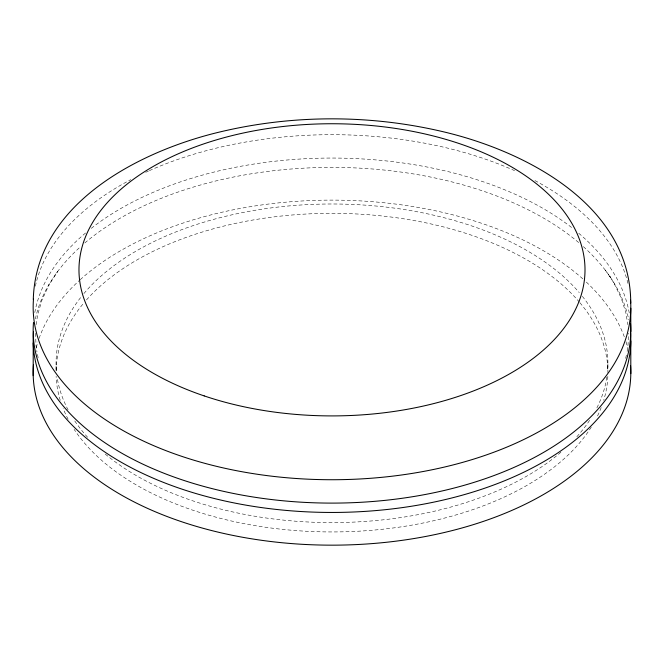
<?xml version="1.0" encoding="UTF-8"?>
<svg xmlns="http://www.w3.org/2000/svg" width="664" height="664" viewBox="0 0 664 664"><rect width="100%" height="100%" fill="white"/><g stroke="black" fill="none" stroke-linecap="round" stroke-linejoin="round"><path stroke-width="0.5" stroke-dasharray="3.32 2.49" d="M35.557 333.262L36.047 345.844L36.952 351.804M36.105 324.654L37.649 314.736L41.948 300.111L49.094 284.707L48.655 285.503L57.677 271.427L56.913 272.514M627.14 351.447L628.094 344.209L628.401 333.262M625.671 358.369L626.716 353.422M605.676 270.671L605.269 270.107L610.955 278.1M610.548 277.519L609.577 276.083L614.233 283.603L613.992 283.196L621.255 298.169L625.87 312.761L627.837 324.654M37.408 354.418L38.329 358.369M607.9 364.212L607.9 372.628M56.091 366.072L56.091 370.744M35.383 286.184A298.825 172.524 0 0 1 130.742 179.67M145.731 172.291A298.825 172.524 0 0 1 148.462 171.055M149.375 170.64A298.825 172.524 0 0 1 514.583 170.64M534.927 180.575A298.825 172.524 0 0 1 628.136 284.192M34.794 312.545A298.825 172.524 0 0 1 85.615 232.939M91.25 228.358A298.825 172.524 0 0 1 572.899 228.507M578.742 233.272A298.825 172.524 0 0 1 629.514 314.537M607.834 376.339A275.925 159.302 0 0 1 603.717 400.301M601.194 407.572A275.925 159.302 0 0 1 596.77 417.44M591.267 427.118A275.925 159.302 0 0 1 334.033 531.939A275.925 159.302 0 0 1 74.127 429.342M68.11 419.208A275.925 159.302 0 0 1 63.121 408.468M60.241 400.301A275.925 159.302 0 0 1 56.125 376.339M56.075 370.786A275.925 159.302 0 0 1 83.282 303.639M86.453 299.945A275.925 159.302 0 0 1 333.942 213.335A275.925 159.302 0 0 1 579.274 301.971M579.904 302.709A275.925 159.302 0 0 1 607.892 370.786M582.353 296.335A275.925 159.302 0 0 1 607.61 370.703M606.854 377.177A275.925 159.302 0 0 1 596.77 408.086M589.582 420.378A275.925 159.302 0 0 1 575.19 438.531M560.914 452.217A275.925 159.302 0 0 1 108.564 456.774M107.809 456.176A275.925 159.302 0 0 1 104.123 453.139M87.598 437.261A275.925 159.302 0 0 1 74.127 419.997M68.11 409.862A275.925 159.302 0 0 1 57.104 377.177M56.349 370.703A275.925 159.302 0 0 1 81.456 296.526M83.896 293.546A275.925 159.302 0 0 1 331.087 203.989A275.925 159.302 0 0 1 579.274 292.625M36.312 347.629A298.825 172.524 0 0 1 37.931 341.91M39.093 338.399A298.825 172.524 0 0 1 79.489 280.366M80.236 279.685A298.825 172.524 0 0 1 584.843 280.698M586.312 282.067A298.825 172.524 0 0 1 624.791 338.183M625.961 341.686A298.825 172.524 0 0 1 627.646 347.629M35.383 318.894A298.825 172.524 0 0 1 80.236 246.975M84.826 242.949A298.825 172.524 0 0 1 578.742 242.617M583.349 246.634A298.825 172.524 0 0 1 628.783 319.89"/><path stroke-width="1" d="M33.283 299.522C35.823 206.637 133.082 154.471 211.99 133.92L212.928 133.68C289.595 114.133 371.159 113.926 447.959 132.891L448.872 133.124C530.055 153.533 630.592 207.135 630.75 303.133M630.8 308.212L630.8 331.577M630.8 340.931L630.8 373.641M33.2 342.931L33.2 375.65M630.559 300.186A298.825 172.524 0 0 1 331.112 479.732A298.825 172.524 0 0 1 33.482 299.182M630.559 323.551A298.825 172.524 0 0 1 331.112 503.104A298.825 172.524 0 0 1 33.482 322.546M630.559 365.615A298.825 172.524 0 0 1 331.112 545.161A298.825 172.524 0 0 1 33.482 364.611M630.559 332.896A298.825 172.524 0 0 1 331.112 512.45A298.825 172.524 0 0 1 33.482 331.9M204.197 395.91A253.025 146.088 0 0 0 585.001 270.671A253.025 146.088 0 0 0 206.745 142.893A253.025 146.088 0 0 0 204.197 395.91"/></g></svg>
